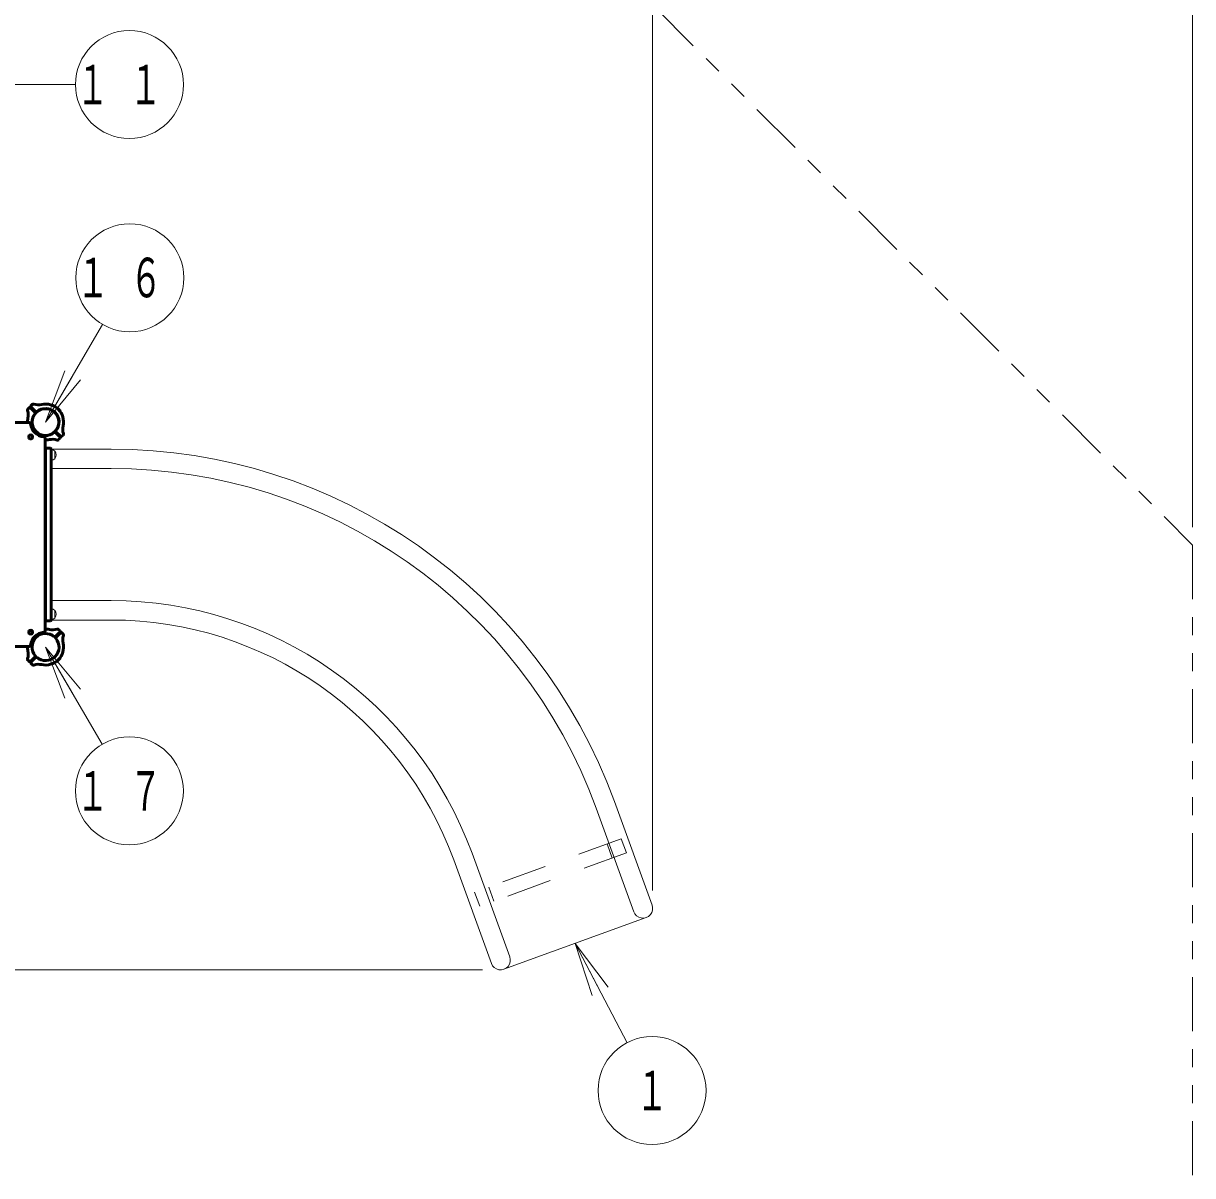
# Model space of a CAD drawing. Units: millimetres on the paper, scale 1:60. Extents: x -385 to 0, y -594 to 267.
# Drawn here: x -203 to -138, y 100.6 to 164.6 of the extents above; entities that cross this region are included whole.
import ezdxf
from ezdxf.enums import TextEntityAlignment as Align

# ---------------------------------------------------------------- set-up
doc = ezdxf.new("R2010")
doc.units = ezdxf.units.MM
doc.linetypes.add('USER1', pattern=[4.5, 2.5, -2])
doc.linetypes.add('USER3', pattern=[8, 3, -1, 1, -1, 1, -1])
doc.layers.add('LY_1', color=140, linetype='Continuous', lineweight=50)
doc.styles.add('ＭＳ ゴシック', font='')
doc.styles.get('ＭＳ ゴシック').set_extended_font_data('MS Gothic')

msp = doc.modelspace()

# ---------------------------------------------------------------- linework, layer by layer
at = {"layer": 'LY_1', "color": 7, "lineweight": 13}
for p, q in [((-137.993, 136.598), (-137.993, 256.365)), ((-167.993, 116.416), (-167.993, 249.942)), ((-207.693, 161.182), (-200.063, 161.182)), ((-201.726, 142.432), (-198.556, 147.855)), ((-201.726, 142.432), (-200.644, 145.274)), ((-201.726, 142.432), (-200.212, 145.022)), ((-199.781, 144.77), (-201.726, 142.432)), ((-201.41, 140.29), (-201.41, 140.924)), ((-198.076, 140.932), (-201.326, 140.932)), ((-201.207, 140.395), (-201.207, 140.819)), ((-198.076, 139.849), (-201.326, 139.849)), ((-201.41, 132.074), (-201.41, 131.44)), ((-198.076, 132.515), (-201.326, 132.515)), ((-201.207, 131.969), (-201.207, 131.545)), ((-198.076, 131.432), (-201.326, 131.432)), ((-200.646, 127.089), (-201.726, 129.932)), ((-201.726, 129.932), (-199.783, 127.593)), ((-201.726, 129.932), (-200.215, 127.341)), ((-201.726, 129.932), (-198.577, 124.534)), ((-169.043, 115.231), (-171.138, 120.986)), ((-168.025, 115.601), (-170.12, 121.357)), ((-175.935, 112.723), (-178.029, 118.478)), ((-176.953, 112.352), (-179.047, 118.108)), ((-168.349, 114.907), (-176.258, 112.028)), ((-171.356, 110.578), (-172.304, 113.468)), ((-172.304, 113.468), (-170.47, 111.042)), ((-172.304, 113.468), (-170.913, 110.81)), ((-172.304, 113.468), (-169.417, 107.953)), ((-177.444, 111.996), (-371.946, 111.996))]:
    msp.add_line(p, q, dxfattribs=at)
at = {"layer": 'LY_1'}
for p, q in [((-202.622, 143.243), (-202.711, 143.147)), ((-202.296, 142.967), (-202.574, 143.244)), ((-202.261, 143.002), (-202.539, 143.28)), ((-202.538, 143.328), (-202.442, 143.417)), ((-201.147, 143.247), (-201.145, 143.249)), ((-200.911, 143.011), (-200.909, 143.013)), ((-207.976, 142.407), (-202.636, 142.407)), ((-201.192, 141.862), (-200.914, 141.584)), ((-201.156, 141.897), (-200.879, 141.62)), ((-200.831, 141.62), (-200.748, 141.709)), ((-201.751, 136.182), (-201.751, 141.522)), ((-201.46, 140.974), (-201.676, 140.974)), ((-200.915, 141.536), (-201.003, 141.454)), ((-201.726, 131.44), (-201.726, 140.924)), ((-201.41, 131.44), (-201.41, 140.924)), ((-201.41, 140.849), (-201.41, 131.515)), ((-201.751, 136.182), (-201.751, 130.842)), ((-201.46, 131.39), (-201.676, 131.39)), ((-201.192, 130.502), (-200.914, 130.78)), ((-201.156, 130.467), (-200.879, 130.744)), ((-200.915, 130.828), (-201.003, 130.91)), ((-200.831, 130.743), (-200.748, 130.655)), ((-207.976, 129.957), (-202.636, 129.957)), ((-202.296, 129.397), (-202.574, 129.12)), ((-202.261, 129.362), (-202.539, 129.084)), ((-200.911, 129.353), (-200.909, 129.351)), ((-202.622, 129.12), (-202.711, 129.216)), ((-202.538, 129.036), (-202.442, 128.947)), ((-201.147, 129.117), (-201.145, 129.115))]:
    msp.add_line(p, q, dxfattribs=at)
at = {"layer": 'LY_1', "color": 7, "linetype": 'USER1', "lineweight": 13}
for p, q in [((-169.739, 119.279), (-177.883, 116.314)), ((-170.237, 118.211), (-170.522, 118.994)), ((-169.454, 118.496), (-169.739, 119.279)), ((-169.454, 118.496), (-177.598, 115.531)), ((-177.598, 115.531), (-177.883, 116.314)), ((-176.815, 115.816), (-177.1, 116.599))]:
    msp.add_line(p, q, dxfattribs=at)
at = {"layer": 'LY_1', "color": 7, "linetype": 'USER3', "lineweight": 13}
msp.add_lwpolyline([(-320.399, 79.821), (-341.443, 100.864), (-341.443, 151.782), (-346.307, 151.782), (-363.88, 169.355), (-363.88, 203.008), (-346.307, 220.582), (-328.73, 220.582), (-326.13, 223.182), (-311.695, 223.182), (-297.635, 237.242), (-267.98, 237.242), (-262.303, 242.919), (-228.65, 242.919), (-211.076, 225.346), (-211.076, 223.174), (-182.993, 223.174), (-163.127, 203.308), (-163.127, 170.189), (-167.856, 165.461), (-137.993, 135.598), (-137.993, 98.051)], dxfattribs=at)
at = {"layer": 'LY_1', "color": 7, "lineweight": 13}
for centre in [(-197.063, 161.182), (-197.043, 150.445), (-197.065, 121.942), (-168.026, 105.295)]:
    msp.add_circle(centre, 3, dxfattribs=at)
at = {"layer": 'LY_1'}
for centre, radius in [((-201.726, 142.432), 0.743), ((-201.726, 142.432), 0.743), ((-202.551, 141.607), 0.108), ((-202.551, 130.757), 0.108)]:
    msp.add_circle(centre, radius, dxfattribs=at)
for centre, radius, start, end in [((-202.644, 143.098), 0.0833, 137, 197.54116), ((-203.518, 142.822), 0.833, 347.72719, 17.54116), ((-202.597, 143.221), 0.0333, 45, 137), ((-202.515, 143.303), 0.0333, 133, 225), ((-201.726, 142.432), 0.75, 139.27066, 225), ((-202.392, 143.349), 0.0833, 72.45884, 133), ((-202.116, 144.223), 0.833, 252.45884, 282.27281), ((-202.32, 142.943), 0.0333, 319.27066, 45), ((-202.237, 143.025), 0.0333, 225, 310.72934), ((-201.726, 142.432), 0.75, 45, 130.72934), ((-201.726, 142.432), 1, 45, 102.27281), ((-201.726, 142.432), 0.75, 319.27066, 45), ((-201.133, 143.237), 0.0167, 53.62693, 135), ((-201.726, 142.432), 1.017, 45, 53.62693), ((-201.726, 142.432), 1, 347.72719, 45), ((-201.726, 142.432), 1.017, 36.37307, 45), ((-200.921, 143.025), 0.0167, 315, 36.37307), ((-201.726, 142.432), 1, 167.72719, 181.43254), ((-202.636, 142.324), 0.0833, 6.78718, 90), ((-201.726, 142.432), 0.833, 186.78718, 263.21282), ((-201.726, 142.432), 0.75, 225, 310.72934), ((-201.215, 141.838), 0.0333, 45, 130.72934), ((-201.133, 141.921), 0.0333, 139.27066, 225), ((-200.855, 141.643), 0.0333, 225, 317), ((-199.935, 142.042), 0.833, 167.72719, 197.54116), ((-200.809, 141.766), 0.0833, 317, 17.54116), ((-201.835, 141.522), 0.0833, 0, 83.21282), ((-201.726, 142.432), 1, 268.56746, 282.27281), ((-201.676, 140.924), 0.05, 90, 180), ((-201.337, 140.64), 0.833, 72.45884, 102.27281), ((-201.46, 140.924), 0.05, 0, 90), ((-201.06, 141.514), 0.0833, 252.45884, 313), ((-200.937, 141.561), 0.0333, 313, 45), ((-201.676, 131.44), 0.05, 180, 270), ((-201.46, 131.44), 0.05, 270, 0), ((-201.726, 129.932), 0.833, 96.78718, 173.21282), ((-201.726, 129.932), 0.75, 49.27066, 135), ((-201.835, 130.842), 0.0833, 276.78718, 0), ((-201.726, 129.932), 1, 77.72719, 91.43254), ((-201.337, 131.723), 0.833, 257.72719, 287.54116), ((-201.06, 130.849), 0.0833, 47, 107.54116), ((-200.937, 130.803), 0.0333, 315, 47), ((-200.855, 130.721), 0.0333, 43, 135), ((-200.809, 130.598), 0.0833, 342.45884, 43), ((-201.726, 129.932), 1, 178.56746, 192.27281), ((-202.636, 130.04), 0.0833, 270, 353.21282), ((-201.726, 129.932), 0.75, 135, 220.72934), ((-201.215, 130.525), 0.0333, 229.27066, 315), ((-201.726, 129.932), 0.75, 315, 40.72934), ((-201.133, 130.443), 0.0333, 135, 220.72934), ((-201.726, 129.932), 1, 315, 12.27281), ((-199.935, 130.322), 0.833, 162.45884, 192.27281), ((-202.644, 129.266), 0.0833, 162.45884, 223), ((-203.518, 129.542), 0.833, 342.45884, 12.27281), ((-202.32, 129.421), 0.0333, 315, 40.72934), ((-202.237, 129.338), 0.0333, 49.27066, 135), ((-201.726, 129.932), 0.75, 229.27066, 315), ((-201.726, 129.932), 1.017, 315, 323.62693), ((-200.921, 129.339), 0.0167, 323.62693, 45), ((-202.597, 129.143), 0.0333, 223, 315), ((-202.515, 129.061), 0.0333, 135, 227), ((-202.392, 129.014), 0.0833, 227, 287.54116), ((-202.116, 128.14), 0.833, 77.72719, 107.54116), ((-201.726, 129.932), 1, 257.72719, 315), ((-201.133, 129.127), 0.0167, 225, 306.37307), ((-201.726, 129.932), 1.017, 306.37307, 315)]:
    msp.add_arc(centre, radius, start, end, dxfattribs=at)
at = {"layer": 'LY_1', "color": 7, "lineweight": 13}
for centre, radius, start, end in [((-201.445, 140.607), 0.319, 276.35966, 83.64034), ((-201.326, 140.849), 0.0833, 90, 180), ((-198.076, 111.182), 29.75, 20, 90), ((-201.326, 139.932), 0.0833, 180, 270), ((-198.076, 111.182), 28.667, 20, 90), ((-201.445, 131.757), 0.319, 276.35966, 83.64034), ((-201.326, 132.432), 0.0833, 90, 180), ((-198.076, 111.182), 21.333, 20, 90), ((-201.326, 131.515), 0.0833, 180, 270), ((-198.076, 111.182), 20.25, 20, 90), ((-168.534, 115.416), 0.542, 199.99999, 20), ((-176.444, 112.537), 0.542, 200, 20.00001)]:
    msp.add_arc(centre, radius, start, end, dxfattribs=at)

# ---------------------------------------------------------------- texts
at = {"layer": 'LY_1', "color": 7, "style": 'ＭＳ ゴシック', "width": 0.6}
msp.add_text('１', height=2.199, dxfattribs=at).set_placement((-168.026, 105.295), align=Align.MIDDLE_CENTER)
at = {"layer": 'LY_1', "color": 7, "char_height": 2.199, "attachment_point": 5, "style": 'ＭＳ ゴシック'}
for s, insert in [('\\T1.64;\\W0.6;１１', (-197.063, 161.182)), ('\\T1.64;\\W0.6;１６', (-197.043, 150.445)), ('\\T1.64;\\W0.6;１７', (-197.065, 121.942))]:
    msp.add_mtext(s, dxfattribs=dict(at, insert=insert))

doc.saveas('drawing.dxf')
